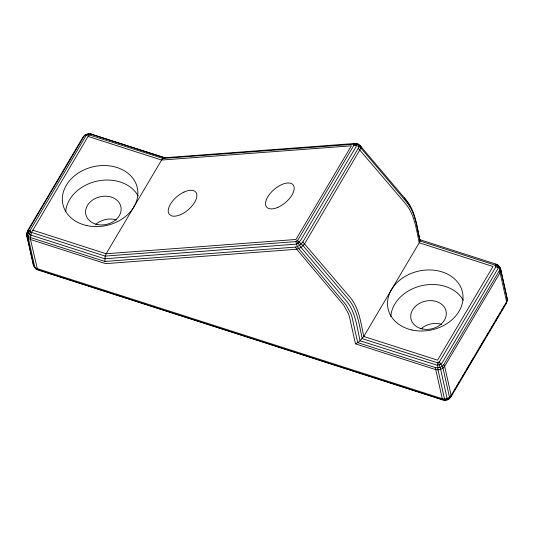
<?xml version="1.0" encoding="UTF-8"?>
<svg xmlns="http://www.w3.org/2000/svg" width="534" height="534" viewBox="0 0 534 534"><rect width="100%" height="100%" fill="white"/><g stroke="black" fill="none" stroke-linecap="round" stroke-linejoin="round"><path stroke-width="0.8" d="M27.408 232.303L27.521 230.868L82.977 137.191C84.799 134.414 88.324 132.986 91.514 134.208L165.226 157.884M38.541 269.977L443.474 400.013C446.404 400.874 449.394 399.212 451.036 396.809L451.15 395.367L444.648 366.291L443.827 364.548L499.263 270.898L499.924 268.922L499.61 266.967L498.382 265.331L496.426 264.27L419.637 239.586M451.036 396.809L506.479 303.158L507.3 299.581L506.966 297.465L500.465 268.382L499.61 266.967L497.895 266.112L495.579 265.952L494.257 264.837L420.004 240.968C416.914 226.97 415.379 211.604 405.306 200.49L360.937 148.072L359.015 146.496L356.532 145.508L353.848 145.275L298.099 239.673L295.856 241.602L105.178 256.1L31.526 232.437L30.211 231.315L30.078 230.508L85.807 136.01L88.35 134.641L162.963 158.424L353.475 144.267L355.844 143.659L358.127 144.073L359.969 145.455L360.877 146.463L360.937 148.072L304.687 243.684L301.083 247.469L296.737 249.251L105.659 263.642L30.485 239.486L28.362 238.331L27.034 236.562L26.7 234.446L27.521 230.868M495.579 265.952L495.432 267.581L439.362 361.939L436.458 362.466L362.206 338.623C359.115 324.619 357.586 309.246 347.507 298.126L303.138 245.707L297.505 240.447M506.479 303.158L507.3 299.581L500.465 268.382L499.136 266.613M88.35 134.641L88.711 133.734L89.118 133.88L86.655 134.328L84.499 135.489M86.441 135.309L85.18 134.968L84.012 136.27L26.867 232.844L27.174 234.8L28.402 236.435L30.365 237.503L104.904 261.453L295.489 247.102L297.425 246.608L299.501 245.453L302.831 241.955L358.274 148.305L359.015 146.496L358.968 145.008L358.127 144.073L356.619 143.84M91.514 134.208L90.54 133.987L89.345 134.775L88.09 136.45L31.526 232.437L30.365 237.503L30.485 239.486L37.574 269.757L442.506 399.792L445.303 400.266M450.85 396.301L448.84 399.031M454.234 390.581L455.502 388.438M456.777 386.289L457.618 384.86M458.893 382.718L459.734 381.289M462.698 376.283L463.545 374.855M464.393 373.42L465.661 371.277M466.93 369.134L467.777 367.706M469.046 365.556L469.893 364.128M470.741 362.699L472.009 360.557M472.857 359.122L473.705 357.693M479.205 348.402L480.053 346.973M481.321 344.831L482.169 343.395M483.016 341.967L484.285 339.824M486.821 335.532L488.089 333.39M489.364 331.247L490.205 329.812M491.48 327.669L492.321 326.241M493.169 324.812L494.437 322.663M495.285 321.234L496.133 319.806M496.98 318.377L498.249 316.235M499.517 314.085L500.365 312.657M501.633 310.514L502.481 309.086M503.749 306.937L504.597 305.508M30.718 231.996L29.23 234.212L28.402 236.435L28.362 238.331L34.864 267.414L35.618 268.695L37.574 269.757M86.655 134.328L87.329 134.828M447.192 399.919L449.515 398.511L449.501 397.209L443 368.133L442.306 366.251L439.362 361.939M443.827 364.548C441.998 367.285 438.414 368.393 435.297 367.532L357.707 342.621L355.477 343.849L349.443 316.816L348.315 313.458L343.803 305.261L296.737 249.251L295.489 247.102M30.211 231.315L28.289 232.957L27.174 234.8L27.034 236.562L33.535 265.645L35.618 268.695L37.046 269.163M30.078 230.508L28.055 231.462L28.289 232.957L29.23 234.212L30.732 235.027L104.737 258.803L296.377 244.111L297.965 243.224L300.515 240.547L355.958 146.897L356.492 144.374L355.844 143.659L354.696 143.479L164.519 157.75L162.963 158.424L161.588 160.053L106.159 253.757L105.178 256.1L104.904 261.453M495.065 265.278L496.954 264.864L498.382 265.331M353.475 144.267L353.822 144.654L356.492 144.374L358.968 145.008L360.877 146.463M90.54 133.987L164.519 157.75M88.09 136.45L161.588 160.053L351.379 145.815L295.936 239.466L106.159 253.757L32.634 230.127M355.477 343.849L435.417 369.521C438.794 370.449 442.666 369.254 444.648 366.291L500.091 272.64L500.799 270.498L499.924 268.922L498.135 267.607L495.706 266.76M495.459 264.05L496.954 264.864L497.895 266.112L498.135 267.607L497.628 269.123L442.192 362.773L441.024 364.075L437.493 365.309L360.076 340.785L357.707 342.621L352.033 317.176L350.838 313.618L346.065 304.934L298.84 248.717L297.425 246.608L295.856 241.602M358.274 148.305L404.498 202.453C414.531 213.533 416.193 228.812 419.223 242.79L363.781 336.467L360.076 340.785C356.805 326.728 355.617 311.108 345.451 299.888L301.083 247.469L296.717 241.121M302.831 241.955L349.056 296.103C359.095 307.19 360.75 322.483 363.781 336.467L437.566 360.163L493.009 266.506L419.223 242.79L420.004 240.968L419.871 239.753C416.607 225.695 415.412 210.096 405.253 198.882L359.969 145.455M404.338 197.874L409.872 206.051M442.506 399.792L435.297 367.532M499.263 270.898L500.091 272.64L506.592 301.723L451.15 395.367C449.167 398.331 445.296 399.525 441.912 398.598L36.986 268.562L34.864 267.414L33.535 265.645L26.7 234.446M438.467 362.419L440.67 369.394L447.358 399.672L444.895 400.12L444.502 398.958L438.007 369.882L437.446 362.606M353.822 144.654L353.848 145.275M390.801 316.715A38.101 30.104 -12.6 0 1 421.853 285.65A38.101 30.104 -12.6 0 1 463.298 300.348M65.702 211.471A38.101 30.104 -12.6 0 1 97.181 181.099A38.101 30.104 -12.6 0 1 138.139 195.905M95.793 224.393A17.962 14.191 -12.6 0 1 116.432 219.961M420.952 328.837A17.962 14.191 -12.6 0 1 441.591 324.405M183.93 192.107L181.613 193.315A17.268 8.657 -40.2 0 0 169.225 214.241L171.507 215.829A17.268 8.657 -40.2 0 0 194.63 202.339A17.268 8.657 -40.2 0 0 186.072 191.225L183.93 192.107M422.26 328.924A17.962 14.191 -12.6 0 0 446.077 311.235A17.962 14.191 -12.6 0 0 417.221 304.867A17.962 14.191 -12.6 0 0 422.26 328.924M411.994 329.992A38.101 30.104 -12.6 0 0 462.517 292.465A38.101 30.104 -12.6 0 0 401.294 278.955A38.101 30.104 -12.6 0 0 411.994 329.992M277.793 207.386A17.268 8.657 -40.2 0 0 293.173 184.938A17.268 8.657 -40.2 0 0 268.635 195.491A17.268 8.657 -40.2 0 0 277.793 207.386M86.828 225.582A38.101 30.104 -12.6 0 0 137.358 188.055A38.101 30.104 -12.6 0 0 76.128 174.545A38.101 30.104 -12.6 0 0 86.828 225.582M97.101 224.48A17.962 14.191 -12.6 0 0 120.918 206.792A17.962 14.191 -12.6 0 0 92.062 200.424A17.962 14.191 -12.6 0 0 97.101 224.48"/></g></svg>
